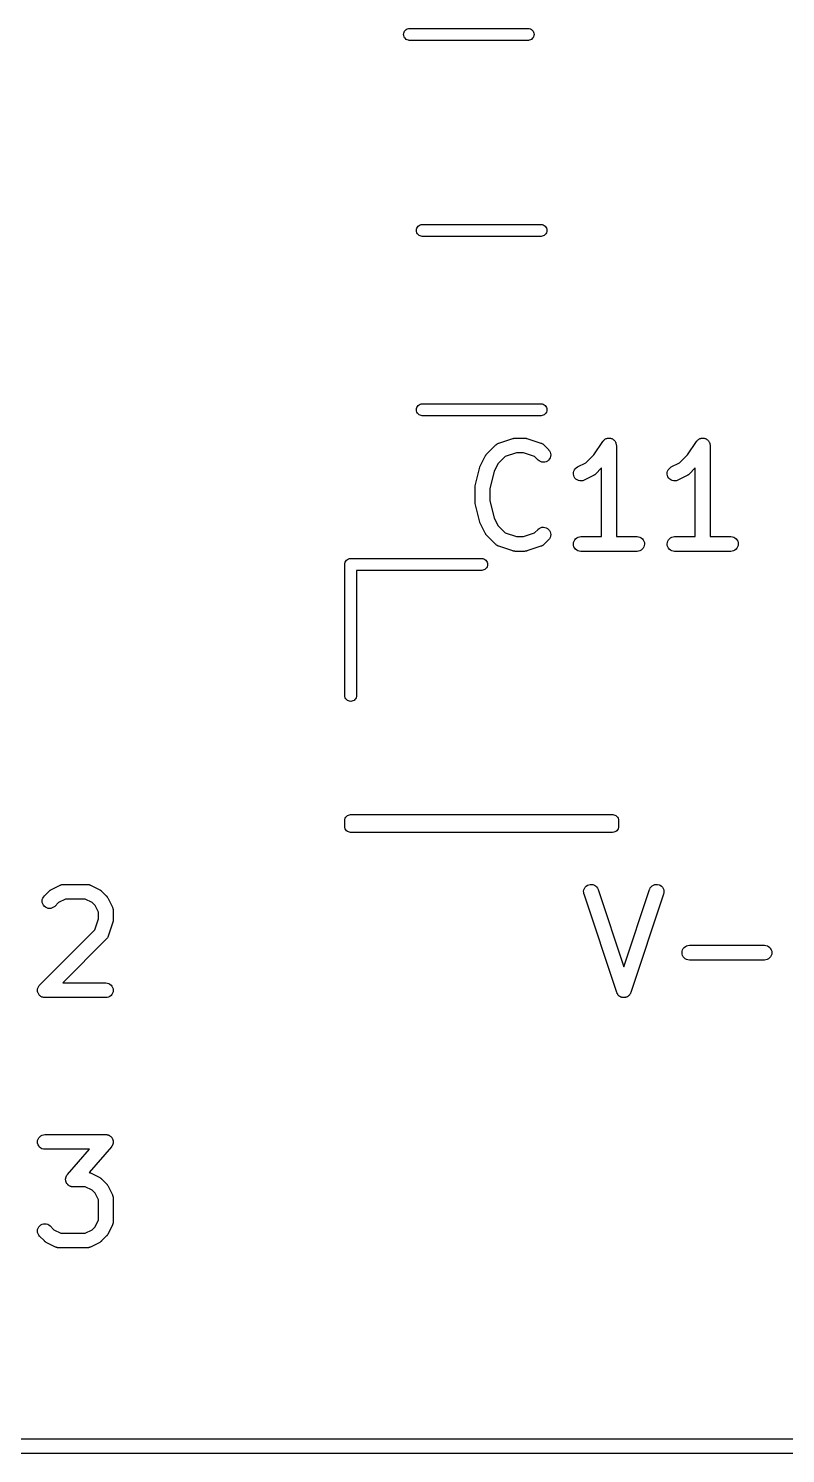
# Model space of a CAD drawing. Extents: x 4.4 to 8.6, y -5.35 to -3.25.
# Drawn here: x 4.969 to 5.272, y -5.353 to -4.783 of the extents above; entities that cross this region are included whole.
import ezdxf

# ---------------------------------------------------------------- set-up
doc = ezdxf.new("R2010")
doc.units = 0
doc.header["$MEASUREMENT"] = 0
doc.layers.add('BLACK', color=7, linetype='CONTINUOUS')

msp = doc.modelspace()

# ---------------------------------------------------------------- linework, layer by layer
at = {"layer": 'BLACK', "linetype": 'CONTINUOUS'}
for p, q in [((5.11986, -4.78385), (5.12027, -4.78363)), ((5.12027, -4.78363), (5.12072, -4.7835)), ((5.12072, -4.7835), (5.12106, -4.78346)), ((5.12106, -4.78346), (5.1687, -4.78346)), ((5.1687, -4.78346), (5.16905, -4.7835)), ((5.16905, -4.7835), (5.16949, -4.78363)), ((5.16949, -4.78363), (5.1699, -4.78385)), ((5.1188, -4.78583), (5.11885, -4.78536)), ((5.11885, -4.78629), (5.1188, -4.78583)), ((5.11885, -4.78536), (5.11899, -4.78492)), ((5.11899, -4.78674), (5.11885, -4.78629)), ((5.11899, -4.78492), (5.11921, -4.78451)), ((5.11921, -4.78715), (5.11899, -4.78674)), ((5.11921, -4.78451), (5.1195, -4.78415)), ((5.1195, -4.78751), (5.11921, -4.78715)), ((5.1195, -4.78415), (5.11986, -4.78385)), ((5.11986, -4.7878), (5.1195, -4.78751)), ((5.12027, -4.78802), (5.11986, -4.7878)), ((5.12072, -4.78815), (5.12027, -4.78802)), ((5.12106, -4.78819), (5.12072, -4.78815)), ((5.1687, -4.78819), (5.12106, -4.78819)), ((5.16905, -4.78815), (5.1687, -4.78819)), ((5.16949, -4.78802), (5.16905, -4.78815)), ((5.1699, -4.7878), (5.16949, -4.78802)), ((5.1699, -4.78385), (5.17026, -4.78415)), ((5.17026, -4.78751), (5.1699, -4.7878)), ((5.17026, -4.78415), (5.17056, -4.78451)), ((5.17056, -4.78715), (5.17026, -4.78751)), ((5.17056, -4.78451), (5.17078, -4.78492)), ((5.17078, -4.78674), (5.17056, -4.78715)), ((5.17078, -4.78492), (5.17091, -4.78536)), ((5.17091, -4.78629), (5.17078, -4.78674)), ((5.17091, -4.78536), (5.17096, -4.78583)), ((5.17096, -4.78583), (5.17091, -4.78629)), ((5.12397, -4.86371), (5.1241, -4.86326)), ((5.1241, -4.86326), (5.12432, -4.86285)), ((5.12432, -4.86285), (5.12462, -4.86249)), ((5.12462, -4.86249), (5.12498, -4.8622)), ((5.12498, -4.8622), (5.12539, -4.86198)), ((5.12539, -4.86198), (5.12583, -4.86185)), ((5.12583, -4.86185), (5.12618, -4.86181)), ((5.12618, -4.86181), (5.17382, -4.86181)), ((5.17382, -4.86181), (5.17417, -4.86185)), ((5.17417, -4.86185), (5.17461, -4.86198)), ((5.17461, -4.86198), (5.17502, -4.8622)), ((5.17502, -4.8622), (5.17538, -4.86249)), ((5.17538, -4.86249), (5.17568, -4.86285)), ((5.17568, -4.86285), (5.1759, -4.86326)), ((5.1759, -4.86326), (5.17603, -4.86371)), ((5.12392, -4.86417), (5.12397, -4.86371)), ((5.12397, -4.86464), (5.12392, -4.86417)), ((5.1241, -4.86508), (5.12397, -4.86464)), ((5.12432, -4.86549), (5.1241, -4.86508)), ((5.12462, -4.86585), (5.12432, -4.86549)), ((5.12498, -4.86615), (5.12462, -4.86585)), ((5.12539, -4.86637), (5.12498, -4.86615)), ((5.12583, -4.8665), (5.12539, -4.86637)), ((5.12618, -4.86654), (5.12583, -4.8665)), ((5.17382, -4.86654), (5.12618, -4.86654)), ((5.17417, -4.8665), (5.17382, -4.86654)), ((5.17461, -4.86637), (5.17417, -4.8665)), ((5.17502, -4.86615), (5.17461, -4.86637)), ((5.17538, -4.86585), (5.17502, -4.86615)), ((5.17568, -4.86549), (5.17538, -4.86585)), ((5.1759, -4.86508), (5.17568, -4.86549)), ((5.17603, -4.86464), (5.1759, -4.86508)), ((5.17603, -4.86371), (5.17608, -4.86417)), ((5.17608, -4.86417), (5.17603, -4.86464)), ((5.12392, -4.93583), (5.12397, -4.93536)), ((5.12397, -4.93629), (5.12392, -4.93583)), ((5.12397, -4.93536), (5.1241, -4.93492)), ((5.1241, -4.93674), (5.12397, -4.93629)), ((5.1241, -4.93492), (5.12432, -4.93451)), ((5.12432, -4.93715), (5.1241, -4.93674)), ((5.12432, -4.93451), (5.12462, -4.93415)), ((5.12462, -4.93751), (5.12432, -4.93715)), ((5.12462, -4.93415), (5.12498, -4.93385)), ((5.12498, -4.93385), (5.12539, -4.93363)), ((5.12539, -4.93363), (5.12583, -4.9335)), ((5.12583, -4.9335), (5.12618, -4.93346)), ((5.12618, -4.93346), (5.17382, -4.93346)), ((5.17382, -4.93346), (5.17417, -4.9335)), ((5.17417, -4.9335), (5.17461, -4.93363)), ((5.17461, -4.93363), (5.17502, -4.93385)), ((5.17502, -4.93385), (5.17538, -4.93415)), ((5.17538, -4.93415), (5.17568, -4.93451)), ((5.17568, -4.93715), (5.17538, -4.93751)), ((5.17568, -4.93451), (5.1759, -4.93492)), ((5.1759, -4.93674), (5.17568, -4.93715)), ((5.1759, -4.93492), (5.17603, -4.93536)), ((5.17603, -4.93629), (5.1759, -4.93674)), ((5.17603, -4.93536), (5.17608, -4.93583)), ((5.17608, -4.93583), (5.17603, -4.93629)), ((5.12498, -4.9378), (5.12462, -4.93751)), ((5.12539, -4.93802), (5.12498, -4.9378)), ((5.12583, -4.93815), (5.12539, -4.93802)), ((5.12618, -4.93819), (5.12583, -4.93815)), ((5.17382, -4.93819), (5.12618, -4.93819)), ((5.17417, -4.93815), (5.17382, -4.93819)), ((5.17461, -4.93802), (5.17417, -4.93815)), ((5.17502, -4.9378), (5.17461, -4.93802)), ((5.17538, -4.93751), (5.17502, -4.9378)), ((5.15688, -4.94917), (5.16251, -4.94729)), ((5.16251, -4.94729), (5.16255, -4.94728)), ((5.16255, -4.94728), (5.16271, -4.94725)), ((5.16271, -4.94725), (5.16287, -4.9472)), ((5.16287, -4.9472), (5.16299, -4.94719)), ((5.16299, -4.94719), (5.16311, -4.94716)), ((5.16311, -4.94716), (5.16328, -4.94716)), ((5.16328, -4.94716), (5.16344, -4.94714)), ((5.16344, -4.94714), (5.16719, -4.94714)), ((5.16719, -4.94714), (5.16723, -4.94714)), ((5.16723, -4.94714), (5.1674, -4.94716)), ((5.1674, -4.94716), (5.16756, -4.94716)), ((5.16756, -4.94716), (5.16768, -4.94719)), ((5.16768, -4.94719), (5.16781, -4.94721)), ((5.16781, -4.94721), (5.16796, -4.94726)), ((5.16796, -4.94726), (5.16813, -4.94729)), ((5.16813, -4.94729), (5.17375, -4.94917)), ((5.19489, -4.95384), (5.19848, -4.94846)), ((5.19848, -4.94846), (5.1985, -4.94843)), ((5.1985, -4.94842), (5.19869, -4.9482)), ((5.1985, -4.94843), (5.1985, -4.94842)), ((5.1985, -4.94843), (5.1985, -4.94843)), ((5.1985, -4.94843), (5.1985, -4.94843)), ((5.19869, -4.9482), (5.19887, -4.94798)), ((5.19887, -4.94798), (5.19911, -4.94779)), ((5.19887, -4.94798), (5.19887, -4.94798)), ((5.19887, -4.94798), (5.19887, -4.94798)), ((5.19911, -4.94779), (5.19932, -4.94762)), ((5.19932, -4.94762), (5.19959, -4.94748)), ((5.19932, -4.94762), (5.19932, -4.94762)), ((5.19932, -4.94762), (5.19932, -4.94762)), ((5.19959, -4.94748), (5.19983, -4.94736)), ((5.19983, -4.94736), (5.19984, -4.94735)), ((5.19983, -4.94736), (5.19983, -4.94736)), ((5.19984, -4.94735), (5.20012, -4.94727)), ((5.20012, -4.94727), (5.20038, -4.94719)), ((5.20038, -4.94719), (5.20039, -4.94719)), ((5.20039, -4.94719), (5.20067, -4.94717)), ((5.20039, -4.94719), (5.20039, -4.94719)), ((5.20067, -4.94717), (5.20096, -4.94714)), ((5.20096, -4.94714), (5.20096, -4.94714)), ((5.20096, -4.94714), (5.20126, -4.94717)), ((5.20096, -4.94714), (5.20096, -4.94714)), ((5.20126, -4.94717), (5.20153, -4.9472)), ((5.20153, -4.9472), (5.20153, -4.9472)), ((5.20153, -4.9472), (5.20154, -4.9472)), ((5.20154, -4.9472), (5.20183, -4.94729)), ((5.20183, -4.94729), (5.20208, -4.94737)), ((5.20208, -4.94737), (5.20208, -4.94737)), ((5.20208, -4.94737), (5.20209, -4.94737)), ((5.20209, -4.94737), (5.20234, -4.94751)), ((5.20234, -4.94751), (5.20259, -4.94765)), ((5.20259, -4.94765), (5.20259, -4.94765)), ((5.20259, -4.94765), (5.20259, -4.94765)), ((5.20259, -4.94765), (5.20281, -4.94783)), ((5.20281, -4.94783), (5.20303, -4.94801)), ((5.20303, -4.94801), (5.20303, -4.94801)), ((5.20303, -4.94801), (5.20304, -4.94802)), ((5.20304, -4.94802), (5.20323, -4.94825)), ((5.20323, -4.94825), (5.2034, -4.94846)), ((5.2034, -4.94846), (5.2034, -4.94846)), ((5.2034, -4.94846), (5.2034, -4.94846)), ((5.2034, -4.94846), (5.20354, -4.94874)), ((5.20354, -4.94874), (5.20367, -4.94897)), ((5.23239, -4.95384), (5.23598, -4.94846)), ((5.23598, -4.94846), (5.236, -4.94843)), ((5.236, -4.94842), (5.23618, -4.9482)), ((5.236, -4.94843), (5.236, -4.94842)), ((5.236, -4.94843), (5.236, -4.94843)), ((5.236, -4.94843), (5.236, -4.94843)), ((5.23618, -4.9482), (5.23637, -4.94798)), ((5.23637, -4.94798), (5.23661, -4.94779)), ((5.23637, -4.94798), (5.23637, -4.94798)), ((5.23637, -4.94798), (5.23637, -4.94798)), ((5.23661, -4.94779), (5.23682, -4.94762)), ((5.23682, -4.94762), (5.23709, -4.94748)), ((5.23682, -4.94762), (5.23682, -4.94762)), ((5.23682, -4.94762), (5.23682, -4.94762)), ((5.23709, -4.94748), (5.23733, -4.94736)), ((5.23733, -4.94735), (5.23762, -4.94727)), ((5.23733, -4.94736), (5.23733, -4.94735)), ((5.23733, -4.94736), (5.23733, -4.94736)), ((5.23762, -4.94727), (5.23788, -4.94719)), ((5.23788, -4.94719), (5.23817, -4.94717)), ((5.23788, -4.94719), (5.23788, -4.94719)), ((5.23788, -4.94719), (5.23788, -4.94719)), ((5.23817, -4.94717), (5.23845, -4.94714)), ((5.23845, -4.94714), (5.23846, -4.94714)), ((5.23846, -4.94714), (5.23846, -4.94714)), ((5.23846, -4.94714), (5.23875, -4.94717)), ((5.23875, -4.94717), (5.23903, -4.9472)), ((5.23903, -4.9472), (5.23903, -4.9472)), ((5.23903, -4.9472), (5.23903, -4.9472)), ((5.23903, -4.9472), (5.23932, -4.94729)), ((5.23932, -4.94729), (5.23958, -4.94737)), ((5.23958, -4.94737), (5.23958, -4.94737)), ((5.23958, -4.94737), (5.23958, -4.94737)), ((5.23958, -4.94737), (5.23983, -4.94751)), ((5.23983, -4.94751), (5.24008, -4.94765)), ((5.24008, -4.94765), (5.24009, -4.94765)), ((5.24009, -4.94765), (5.24009, -4.94765)), ((5.24009, -4.94765), (5.24031, -4.94783)), ((5.24031, -4.94783), (5.24053, -4.94801)), ((5.24053, -4.94801), (5.24053, -4.94801)), ((5.24053, -4.94801), (5.24053, -4.94802)), ((5.24053, -4.94802), (5.24072, -4.94825)), ((5.24072, -4.94825), (5.24089, -4.94846)), ((5.24089, -4.94846), (5.24089, -4.94846)), ((5.24089, -4.94846), (5.24089, -4.94846)), ((5.24089, -4.94846), (5.24104, -4.94874)), ((5.24104, -4.94874), (5.24116, -4.94897)), ((5.14955, -4.95815), (5.15143, -4.9544)), ((5.15143, -4.9544), (5.15145, -4.95436)), ((5.15145, -4.95436), (5.15154, -4.95422)), ((5.15154, -4.95422), (5.15161, -4.95408)), ((5.15161, -4.95408), (5.15169, -4.95398)), ((5.15169, -4.95398), (5.15176, -4.95388)), ((5.15176, -4.95388), (5.15188, -4.95376)), ((5.15188, -4.95376), (5.15198, -4.95363)), ((5.15198, -4.95363), (5.15573, -4.94988)), ((5.15573, -4.94988), (5.15576, -4.94985)), ((5.15576, -4.94985), (5.15583, -4.9498)), ((5.15583, -4.9498), (5.15589, -4.94973)), ((5.15589, -4.94973), (5.15605, -4.94962)), ((5.15605, -4.94962), (5.15621, -4.94949)), ((5.15621, -4.94949), (5.15629, -4.94945)), ((5.15629, -4.94945), (5.15636, -4.9494)), ((5.15636, -4.9494), (5.15654, -4.94932)), ((5.15941, -4.95455), (5.15649, -4.95747)), ((5.15654, -4.94932), (5.15672, -4.94923)), ((5.15672, -4.94923), (5.1568, -4.9492)), ((5.1568, -4.9492), (5.15688, -4.94917)), ((5.16392, -4.95305), (5.15941, -4.95455)), ((5.16671, -4.95305), (5.16392, -4.95305)), ((5.17122, -4.95455), (5.16671, -4.95305)), ((5.1726, -4.95593), (5.17122, -4.95455)), ((5.17375, -4.94917), (5.17379, -4.94918)), ((5.17379, -4.94918), (5.17387, -4.94922)), ((5.17387, -4.94922), (5.17395, -4.94924)), ((5.17395, -4.94924), (5.17413, -4.94934)), ((5.17413, -4.94934), (5.17431, -4.94942)), ((5.17431, -4.94942), (5.17438, -4.94947)), ((5.17438, -4.94947), (5.17446, -4.94951)), ((5.17446, -4.94951), (5.17461, -4.94964)), ((5.17461, -4.94964), (5.17478, -4.94976)), ((5.17478, -4.94976), (5.17484, -4.94983)), ((5.17484, -4.94983), (5.1749, -4.94988)), ((5.1749, -4.94988), (5.17678, -4.95176)), ((5.17678, -4.95176), (5.17681, -4.95178)), ((5.17681, -4.95178), (5.17717, -4.95224)), ((5.17717, -4.95224), (5.17743, -4.95275)), ((5.17758, -4.95445), (5.17741, -4.955)), ((5.17743, -4.95275), (5.17759, -4.9533)), ((5.17764, -4.95387), (5.17758, -4.95445)), ((5.17759, -4.9533), (5.17764, -4.95387)), ((5.19169, -4.95704), (5.19489, -4.95384)), ((5.20367, -4.94897), (5.20367, -4.94897)), ((5.20367, -4.94897), (5.20367, -4.94897)), ((5.20367, -4.94897), (5.20375, -4.94925)), ((5.20375, -4.94925), (5.20383, -4.94952)), ((5.20383, -4.94952), (5.20383, -4.94952)), ((5.20383, -4.94952), (5.20383, -4.94952)), ((5.20383, -4.94952), (5.20386, -4.94981)), ((5.20386, -4.94981), (5.20389, -4.95009)), ((5.20389, -4.95009), (5.20389, -4.98651)), ((5.22918, -4.95704), (5.23239, -4.95384)), ((5.24116, -4.94897), (5.24116, -4.94897)), ((5.24116, -4.94897), (5.24116, -4.94897)), ((5.24116, -4.94897), (5.24125, -4.94925)), ((5.24125, -4.94925), (5.24133, -4.94952)), ((5.24133, -4.94952), (5.24133, -4.94952)), ((5.24133, -4.94952), (5.24133, -4.94952)), ((5.24133, -4.94952), (5.24136, -4.94981)), ((5.24136, -4.94981), (5.24139, -4.95009)), ((5.24139, -4.95009), (5.24139, -4.98651)), ((5.14745, -4.96625), (5.14933, -4.95875)), ((5.14933, -4.95875), (5.14934, -4.95871)), ((5.14934, -4.9587), (5.14935, -4.95869)), ((5.14934, -4.95871), (5.14934, -4.9587)), ((5.14935, -4.95869), (5.14944, -4.95843)), ((5.14944, -4.95843), (5.14954, -4.95817)), ((5.14954, -4.95817), (5.14955, -4.95816)), ((5.14955, -4.95816), (5.14955, -4.95815)), ((5.15649, -4.95747), (5.15498, -4.9605)), ((5.17305, -4.9563), (5.1726, -4.95593)), ((5.17356, -4.95657), (5.17305, -4.9563)), ((5.17411, -4.95674), (5.17356, -4.95657)), ((5.17468, -4.9568), (5.17411, -4.95674)), ((5.17525, -4.95674), (5.17468, -4.9568)), ((5.17581, -4.95658), (5.17525, -4.95674)), ((5.17632, -4.95631), (5.17581, -4.95658)), ((5.17676, -4.95595), (5.17632, -4.95631)), ((5.17713, -4.9555), (5.17676, -4.95595)), ((5.17741, -4.955), (5.17713, -4.9555)), ((5.18689, -4.9604), (5.18713, -4.95987)), ((5.18713, -4.95987), (5.18746, -4.9594)), ((5.18746, -4.9594), (5.18788, -4.95901)), ((5.18788, -4.95901), (5.18837, -4.9587)), ((5.18837, -4.9587), (5.19169, -4.95704)), ((5.19798, -4.9591), (5.19553, -4.96156)), ((5.19798, -4.98651), (5.19798, -4.9591)), ((5.22439, -4.9604), (5.22462, -4.95987)), ((5.22462, -4.95987), (5.22496, -4.9594)), ((5.22496, -4.9594), (5.22538, -4.95901)), ((5.22538, -4.95901), (5.22586, -4.9587)), ((5.22586, -4.9587), (5.22918, -4.95704)), ((5.23548, -4.9591), (5.23302, -4.96156)), ((5.23548, -4.98651), (5.23548, -4.9591)), ((5.15498, -4.9605), (5.15327, -4.96733)), ((5.18674, -4.96154), (5.18676, -4.96096)), ((5.18684, -4.9621), (5.18674, -4.96154)), ((5.18676, -4.96096), (5.18689, -4.9604)), ((5.18704, -4.96264), (5.18684, -4.9621)), ((5.18734, -4.96313), (5.18704, -4.96264)), ((5.18773, -4.96356), (5.18734, -4.96313)), ((5.1882, -4.96389), (5.18773, -4.96356)), ((5.18873, -4.96413), (5.1882, -4.96389)), ((5.18929, -4.96427), (5.18873, -4.96413)), ((5.18986, -4.96429), (5.18929, -4.96427)), ((5.19043, -4.9642), (5.18986, -4.96429)), ((5.19097, -4.964), (5.19043, -4.9642)), ((5.19101, -4.96398), (5.19097, -4.964)), ((5.19476, -4.96211), (5.19101, -4.96398)), ((5.1949, -4.96202), (5.19476, -4.96211)), ((5.19505, -4.96194), (5.1949, -4.96202)), ((5.19514, -4.96187), (5.19505, -4.96194)), ((5.19525, -4.9618), (5.19514, -4.96187)), ((5.19537, -4.96169), (5.19525, -4.9618)), ((5.1955, -4.96158), (5.19537, -4.96169)), ((5.19553, -4.96156), (5.1955, -4.96158)), ((5.22424, -4.96154), (5.22426, -4.96096)), ((5.22433, -4.9621), (5.22424, -4.96154)), ((5.22426, -4.96096), (5.22439, -4.9604)), ((5.22453, -4.96264), (5.22433, -4.9621)), ((5.22484, -4.96313), (5.22453, -4.96264)), ((5.22523, -4.96356), (5.22484, -4.96313)), ((5.2257, -4.96389), (5.22523, -4.96356)), ((5.22622, -4.96413), (5.2257, -4.96389)), ((5.22678, -4.96427), (5.22622, -4.96413)), ((5.22736, -4.96429), (5.22678, -4.96427)), ((5.22793, -4.9642), (5.22736, -4.96429)), ((5.22847, -4.964), (5.22793, -4.9642)), ((5.2285, -4.96398), (5.22847, -4.964)), ((5.23225, -4.96211), (5.2285, -4.96398)), ((5.23239, -4.96202), (5.23225, -4.96211)), ((5.23254, -4.96194), (5.23239, -4.96202)), ((5.23264, -4.96187), (5.23254, -4.96194)), ((5.23274, -4.9618), (5.23264, -4.96187)), ((5.23286, -4.96169), (5.23274, -4.9618)), ((5.23299, -4.96158), (5.23286, -4.96169)), ((5.23302, -4.96156), (5.23299, -4.96158)), ((5.14737, -4.96682), (5.1474, -4.96659)), ((5.14737, -4.96687), (5.14737, -4.96682)), ((5.14737, -4.96693), (5.14737, -4.96687)), ((5.14737, -4.96697), (5.14737, -4.96693)), ((5.14737, -4.97259), (5.14737, -4.96697)), ((5.1474, -4.96659), (5.14743, -4.96635)), ((5.14743, -4.96635), (5.14745, -4.9663)), ((5.14745, -4.9663), (5.14745, -4.96625)), ((5.15327, -4.96733), (5.15327, -4.97223)), ((5.14737, -4.97264), (5.14737, -4.97259)), ((5.14737, -4.9727), (5.14737, -4.97264)), ((5.1474, -4.97293), (5.14737, -4.9727)), ((5.14742, -4.97316), (5.1474, -4.97293)), ((5.14744, -4.97321), (5.14742, -4.97316)), ((5.14744, -4.97327), (5.14744, -4.97321)), ((5.14745, -4.97331), (5.14744, -4.97327)), ((5.14933, -4.98081), (5.14745, -4.97331)), ((5.15327, -4.97223), (5.15498, -4.97906)), ((5.14933, -4.98082), (5.14933, -4.98081)), ((5.14934, -4.98083), (5.14933, -4.98082)), ((5.14943, -4.98109), (5.14934, -4.98083)), ((5.14952, -4.98135), (5.14943, -4.98109)), ((5.14953, -4.98136), (5.14952, -4.98135)), ((5.14953, -4.98137), (5.14953, -4.98136)), ((5.14955, -4.98141), (5.14953, -4.98137)), ((5.15143, -4.98516), (5.14955, -4.98141)), ((5.15498, -4.97906), (5.15649, -4.98209)), ((5.15649, -4.98209), (5.15941, -4.98501)), ((5.17308, -4.98324), (5.17359, -4.98297)), ((5.17359, -4.98297), (5.17415, -4.98281)), ((5.17415, -4.98281), (5.17472, -4.98276)), ((5.17472, -4.98276), (5.17529, -4.98282)), ((5.17529, -4.98282), (5.17584, -4.983)), ((5.17584, -4.983), (5.17635, -4.98327)), ((5.15152, -4.9853), (5.15143, -4.98516)), ((5.15159, -4.98545), (5.15152, -4.9853)), ((5.15167, -4.98554), (5.15159, -4.98545)), ((5.15173, -4.98565), (5.15167, -4.98554)), ((5.15185, -4.98577), (5.15173, -4.98565)), ((5.15195, -4.9859), (5.15185, -4.98577)), ((5.15198, -4.98593), (5.15195, -4.9859)), ((5.15573, -4.98968), (5.15198, -4.98593)), ((5.15941, -4.98501), (5.16392, -4.98651)), ((5.16392, -4.98651), (5.16671, -4.98651)), ((5.16671, -4.98651), (5.17122, -4.98501)), ((5.17122, -4.98501), (5.1726, -4.98363)), ((5.1726, -4.98363), (5.17263, -4.9836)), ((5.17263, -4.9836), (5.17308, -4.98324)), ((5.17678, -4.9878), (5.1749, -4.98968)), ((5.17635, -4.98327), (5.17679, -4.98364)), ((5.17714, -4.98736), (5.17678, -4.9878)), ((5.17679, -4.98364), (5.17716, -4.98409)), ((5.17742, -4.98685), (5.17714, -4.98736)), ((5.17716, -4.98409), (5.17742, -4.9846)), ((5.17742, -4.9846), (5.17759, -4.98515)), ((5.17759, -4.9863), (5.17742, -4.98685)), ((5.17759, -4.98515), (5.17764, -4.98572)), ((5.17764, -4.98572), (5.17759, -4.9863)), ((5.1868, -4.98887), (5.18697, -4.98832)), ((5.18697, -4.98832), (5.18724, -4.98781)), ((5.18724, -4.98781), (5.18761, -4.98737)), ((5.18761, -4.98737), (5.18805, -4.987)), ((5.18805, -4.987), (5.18856, -4.98673)), ((5.18856, -4.98673), (5.18912, -4.98657)), ((5.18912, -4.98657), (5.18969, -4.98651)), ((5.18969, -4.98651), (5.19798, -4.98651)), ((5.20389, -4.98651), (5.21219, -4.98651)), ((5.21219, -4.98651), (5.21223, -4.98651)), ((5.21223, -4.98651), (5.2128, -4.98658)), ((5.2128, -4.98658), (5.21335, -4.98675)), ((5.21335, -4.98675), (5.21385, -4.98703)), ((5.21385, -4.98703), (5.2143, -4.9874)), ((5.2143, -4.9874), (5.21466, -4.98785)), ((5.21466, -4.98785), (5.21492, -4.98836)), ((5.21492, -4.98836), (5.21509, -4.98891)), ((5.22429, -4.98887), (5.22446, -4.98832)), ((5.22446, -4.98832), (5.22474, -4.98781)), ((5.22474, -4.98781), (5.2251, -4.98737)), ((5.2251, -4.98737), (5.22555, -4.987)), ((5.22555, -4.987), (5.22606, -4.98673)), ((5.22606, -4.98673), (5.22661, -4.98657)), ((5.22661, -4.98657), (5.22718, -4.98651)), ((5.22718, -4.98651), (5.23548, -4.98651)), ((5.24139, -4.98651), (5.24968, -4.98651)), ((5.24968, -4.98651), (5.24972, -4.98651)), ((5.24972, -4.98651), (5.2503, -4.98658)), ((5.2503, -4.98658), (5.25084, -4.98675)), ((5.25084, -4.98675), (5.25135, -4.98703)), ((5.25135, -4.98703), (5.25179, -4.9874)), ((5.25179, -4.9874), (5.25215, -4.98785)), ((5.25215, -4.98785), (5.25242, -4.98836)), ((5.25242, -4.98836), (5.25258, -4.98891)), ((5.1558, -4.98973), (5.15573, -4.98968)), ((5.15586, -4.9898), (5.1558, -4.98973)), ((5.15602, -4.98991), (5.15586, -4.9898)), ((5.15618, -4.99004), (5.15602, -4.98991)), ((5.15625, -4.99008), (5.15618, -4.99004)), ((5.15632, -4.99013), (5.15625, -4.99008)), ((5.15651, -4.99022), (5.15632, -4.99013)), ((5.15668, -4.99032), (5.15651, -4.99022)), ((5.15677, -4.99034), (5.15668, -4.99032)), ((5.15684, -4.99038), (5.15677, -4.99034)), ((5.15688, -4.99039), (5.15684, -4.99038)), ((5.16251, -4.99226), (5.15688, -4.99039)), ((5.16267, -4.9923), (5.16251, -4.99226)), ((5.16283, -4.99235), (5.16267, -4.9923)), ((5.16295, -4.99237), (5.16283, -4.99235)), ((5.16307, -4.99239), (5.16295, -4.99237)), ((5.16324, -4.9924), (5.16307, -4.99239)), ((5.1634, -4.99242), (5.16324, -4.9924)), ((5.16344, -4.99242), (5.1634, -4.99242)), ((5.16719, -4.99242), (5.16344, -4.99242)), ((5.16736, -4.9924), (5.16719, -4.99242)), ((5.16752, -4.9924), (5.16736, -4.9924)), ((5.16764, -4.99237), (5.16752, -4.9924)), ((5.16777, -4.99236), (5.16764, -4.99237)), ((5.16792, -4.99231), (5.16777, -4.99236)), ((5.16809, -4.99228), (5.16792, -4.99231)), ((5.16813, -4.99226), (5.16809, -4.99228)), ((5.17375, -4.99039), (5.16813, -4.99226)), ((5.17383, -4.99035), (5.17375, -4.99039)), ((5.17391, -4.99033), (5.17383, -4.99035)), ((5.17409, -4.99024), (5.17391, -4.99033)), ((5.17428, -4.99016), (5.17409, -4.99024)), ((5.17435, -4.99011), (5.17428, -4.99016)), ((5.17442, -4.99007), (5.17435, -4.99011)), ((5.17458, -4.98994), (5.17442, -4.99007)), ((5.17475, -4.98982), (5.17458, -4.98994)), ((5.17481, -4.98976), (5.17475, -4.98982)), ((5.17487, -4.98971), (5.17481, -4.98976)), ((5.1749, -4.98968), (5.17487, -4.98971)), ((5.18674, -4.98944), (5.1868, -4.98887)), ((5.18679, -4.99002), (5.18674, -4.98944)), ((5.18695, -4.99057), (5.18679, -4.99002)), ((5.18722, -4.99108), (5.18695, -4.99057)), ((5.18758, -4.99153), (5.18722, -4.99108)), ((5.18802, -4.9919), (5.18758, -4.99153)), ((5.18853, -4.99218), (5.18802, -4.9919)), ((5.18907, -4.99235), (5.18853, -4.99218)), ((5.18965, -4.99242), (5.18907, -4.99235)), ((5.18969, -4.99242), (5.18965, -4.99242)), ((5.21219, -4.99242), (5.18969, -4.99242)), ((5.21276, -4.99236), (5.21219, -4.99242)), ((5.21331, -4.99219), (5.21276, -4.99236)), ((5.21382, -4.99192), (5.21331, -4.99219)), ((5.21427, -4.99156), (5.21382, -4.99192)), ((5.21463, -4.99111), (5.21427, -4.99156)), ((5.21491, -4.99061), (5.21463, -4.99111)), ((5.21508, -4.99006), (5.21491, -4.99061)), ((5.21514, -4.98948), (5.21508, -4.99006)), ((5.21509, -4.98891), (5.21514, -4.98948)), ((5.22423, -4.98944), (5.22429, -4.98887)), ((5.22428, -4.99002), (5.22423, -4.98944)), ((5.22445, -4.99057), (5.22428, -4.99002)), ((5.22471, -4.99108), (5.22445, -4.99057)), ((5.22507, -4.99153), (5.22471, -4.99108)), ((5.22552, -4.9919), (5.22507, -4.99153)), ((5.22602, -4.99218), (5.22552, -4.9919)), ((5.22657, -4.99235), (5.22602, -4.99218)), ((5.22714, -4.99242), (5.22657, -4.99235)), ((5.22718, -4.99242), (5.22714, -4.99242)), ((5.24968, -4.99242), (5.22718, -4.99242)), ((5.25025, -4.99236), (5.24968, -4.99242)), ((5.25081, -4.99219), (5.25025, -4.99236)), ((5.25132, -4.99192), (5.25081, -4.99219)), ((5.25176, -4.99156), (5.25132, -4.99192)), ((5.25213, -4.99111), (5.25176, -4.99156)), ((5.2524, -4.99061), (5.25213, -4.99111)), ((5.25257, -4.99006), (5.2524, -4.99061)), ((5.25263, -4.98948), (5.25257, -4.99006)), ((5.25258, -4.98891), (5.25263, -4.98948)), ((5.09526, -4.99764), (5.09531, -4.99717)), ((5.09528, -4.99775), (5.09526, -4.99764)), ((5.09528, -5.05012), (5.09528, -4.99775)), ((5.09531, -4.99717), (5.09544, -4.99673)), ((5.09544, -4.99673), (5.09566, -4.99632)), ((5.09566, -4.99632), (5.09596, -4.99596)), ((5.09596, -4.99596), (5.09632, -4.99566)), ((5.09632, -4.99566), (5.09673, -4.99544)), ((5.09673, -4.99544), (5.09717, -4.99531)), ((5.09717, -4.99531), (5.09752, -4.99528)), ((5.09752, -4.99528), (5.09764, -4.99526)), ((5.09752, -4.99528), (5.09752, -4.99528)), ((5.09764, -4.99526), (5.09775, -4.99528)), ((5.09775, -4.99528), (5.15012, -4.99528)), ((5.15012, -5), (5.1, -5)), ((5.1, -5), (5.1, -5.05012)), ((5.15012, -4.99528), (5.15046, -4.99531)), ((5.15046, -4.99997), (5.15012, -5)), ((5.15046, -4.99531), (5.15091, -4.99544)), ((5.15091, -4.99983), (5.15046, -4.99997)), ((5.15091, -4.99544), (5.15132, -4.99566)), ((5.15132, -4.99961), (5.15091, -4.99983)), ((5.15132, -4.99566), (5.15168, -4.99596)), ((5.15168, -4.99932), (5.15132, -4.99961)), ((5.15168, -4.99596), (5.15197, -4.99632)), ((5.15197, -4.99896), (5.15168, -4.99932)), ((5.15197, -4.99632), (5.15219, -4.99673)), ((5.15219, -4.99855), (5.15197, -4.99896)), ((5.15219, -4.99673), (5.15233, -4.99717)), ((5.15233, -4.9981), (5.15219, -4.99855)), ((5.15233, -4.99717), (5.15237, -4.99764)), ((5.15237, -4.99764), (5.15233, -4.9981)), ((5.09531, -5.05046), (5.09528, -5.05012)), ((5.09544, -5.05091), (5.09531, -5.05046)), ((5.09566, -5.05132), (5.09544, -5.05091)), ((5.09596, -5.05168), (5.09566, -5.05132)), ((5.09961, -5.05132), (5.09932, -5.05168)), ((5.09983, -5.05091), (5.09961, -5.05132)), ((5.09997, -5.05046), (5.09983, -5.05091)), ((5.1, -5.05012), (5.09997, -5.05046)), ((5.09632, -5.05197), (5.09596, -5.05168)), ((5.09673, -5.05219), (5.09632, -5.05197)), ((5.09717, -5.05233), (5.09673, -5.05219)), ((5.09764, -5.05237), (5.09717, -5.05233)), ((5.0981, -5.05233), (5.09764, -5.05237)), ((5.09855, -5.05219), (5.0981, -5.05233)), ((5.09896, -5.05197), (5.09855, -5.05219)), ((5.09932, -5.05168), (5.09896, -5.05197)), ((5.09526, -5.1), (5.09531, -5.09954)), ((5.09528, -5.10012), (5.09526, -5.1)), ((5.09526, -5.10236), (5.09528, -5.10225)), ((5.09531, -5.10283), (5.09526, -5.10236)), ((5.09528, -5.10225), (5.09528, -5.10012)), ((5.09531, -5.09954), (5.09544, -5.09909)), ((5.09544, -5.09909), (5.09566, -5.09868)), ((5.09566, -5.09868), (5.09596, -5.09832)), ((5.09596, -5.09832), (5.09632, -5.09803)), ((5.09632, -5.09803), (5.09673, -5.09781)), ((5.09673, -5.09781), (5.09717, -5.09767)), ((5.09717, -5.09767), (5.09752, -5.09764)), ((5.09752, -5.09764), (5.09764, -5.09763)), ((5.09764, -5.09763), (5.09775, -5.09764)), ((5.09775, -5.09764), (5.20225, -5.09764)), ((5.20225, -5.09764), (5.20236, -5.09763)), ((5.20236, -5.09763), (5.20248, -5.09764)), ((5.20248, -5.09764), (5.20248, -5.09764)), ((5.20248, -5.09764), (5.20283, -5.09767)), ((5.20283, -5.09767), (5.20327, -5.09781)), ((5.20327, -5.09781), (5.20368, -5.09803)), ((5.20368, -5.09803), (5.20404, -5.09832)), ((5.20404, -5.09832), (5.20434, -5.09868)), ((5.20434, -5.09868), (5.20456, -5.09909)), ((5.20456, -5.09909), (5.20469, -5.09954)), ((5.20469, -5.09954), (5.2047, -5.09962)), ((5.20472, -5.10248), (5.20469, -5.10283)), ((5.2047, -5.09962), (5.20474, -5.1)), ((5.20474, -5.1), (5.20472, -5.10012)), ((5.20472, -5.10012), (5.20472, -5.10225)), ((5.20472, -5.10225), (5.20474, -5.10236)), ((5.20474, -5.10236), (5.20472, -5.10248)), ((5.09544, -5.10327), (5.09531, -5.10283)), ((5.09566, -5.10368), (5.09544, -5.10327)), ((5.09596, -5.10404), (5.09566, -5.10368)), ((5.09632, -5.10434), (5.09596, -5.10404)), ((5.09673, -5.10456), (5.09632, -5.10434)), ((5.09717, -5.10469), (5.09673, -5.10456)), ((5.09752, -5.10472), (5.09717, -5.10469)), ((5.09764, -5.10474), (5.09752, -5.10472)), ((5.09752, -5.10472), (5.09752, -5.10472)), ((5.09775, -5.10472), (5.09764, -5.10474)), ((5.20225, -5.10472), (5.09775, -5.10472)), ((5.20236, -5.10474), (5.20225, -5.10472)), ((5.20283, -5.10469), (5.20236, -5.10474)), ((5.20327, -5.10456), (5.20283, -5.10469)), ((5.20368, -5.10434), (5.20327, -5.10456)), ((5.20404, -5.10404), (5.20368, -5.10434)), ((5.20434, -5.10368), (5.20404, -5.10404)), ((5.20456, -5.10327), (5.20434, -5.10368)), ((5.20469, -5.10283), (5.20456, -5.10327)), ((4.97429, -5.13161), (4.97446, -5.13105)), ((4.97446, -5.13105), (4.97473, -5.13055)), ((4.97473, -5.13055), (4.9751, -5.1301)), ((4.9751, -5.1301), (4.97697, -5.12823)), ((4.97697, -5.12823), (4.977, -5.1282)), ((4.977, -5.1282), (4.97713, -5.12809)), ((4.97713, -5.12809), (4.97725, -5.12798)), ((4.97725, -5.12798), (4.97735, -5.12792)), ((4.97735, -5.12792), (4.97745, -5.12784)), ((4.97745, -5.12784), (4.9776, -5.12776)), ((4.9776, -5.12776), (4.97774, -5.12767)), ((4.97774, -5.12767), (4.98149, -5.1258)), ((4.98149, -5.1258), (4.98152, -5.12578)), ((4.98152, -5.12578), (4.98161, -5.12575)), ((4.98161, -5.12575), (4.98168, -5.12571)), ((4.98168, -5.12571), (4.98188, -5.12565)), ((4.98188, -5.12565), (4.98207, -5.12558)), ((4.98207, -5.12558), (4.98215, -5.12557)), ((4.98215, -5.12557), (4.98223, -5.12554)), ((4.98223, -5.12554), (4.98244, -5.12552)), ((4.98244, -5.12552), (4.98264, -5.12549)), ((4.98264, -5.12549), (4.98272, -5.1255)), ((4.98272, -5.1255), (4.98281, -5.12549)), ((4.98281, -5.12549), (4.99218, -5.12549)), ((4.99218, -5.12549), (4.99222, -5.12549)), ((4.99222, -5.12549), (4.99231, -5.1255)), ((4.99231, -5.1255), (4.9924, -5.1255)), ((4.9924, -5.1255), (4.9926, -5.12553)), ((4.9926, -5.12553), (4.9928, -5.12555)), ((4.9928, -5.12555), (4.99288, -5.12558)), ((4.99288, -5.12558), (4.99296, -5.12559)), ((4.99296, -5.12559), (4.99315, -5.12567)), ((4.99315, -5.12567), (4.99335, -5.12573)), ((4.99335, -5.12573), (4.99342, -5.12577)), ((4.99342, -5.12577), (4.9935, -5.1258)), ((4.9935, -5.1258), (4.99725, -5.12767)), ((4.99725, -5.12767), (4.99729, -5.12769)), ((4.99729, -5.12769), (4.99743, -5.12778)), ((4.99743, -5.12778), (4.99757, -5.12786)), ((4.99757, -5.12786), (4.99767, -5.12794)), ((4.99767, -5.12794), (4.99777, -5.12801)), ((4.99777, -5.12801), (4.99789, -5.12812)), ((4.99789, -5.12812), (4.99802, -5.12823)), ((4.99802, -5.12823), (4.99989, -5.1301)), ((4.99989, -5.1301), (4.99992, -5.13013)), ((4.99992, -5.13013), (5.00003, -5.13026)), ((5.00003, -5.13026), (5.00014, -5.13038)), ((5.00014, -5.13038), (5.00021, -5.13049)), ((5.00021, -5.13049), (5.00028, -5.13058)), ((5.00028, -5.13058), (5.00036, -5.13073)), ((5.00036, -5.13073), (5.00045, -5.13087)), ((5.00045, -5.13087), (5.00232, -5.13462)), ((5.19081, -5.12819), (5.19092, -5.12763)), ((5.19082, -5.12877), (5.19081, -5.12819)), ((5.19094, -5.12933), (5.19082, -5.12877)), ((5.19092, -5.12763), (5.19113, -5.12709)), ((5.19096, -5.12937), (5.19094, -5.12933)), ((5.20408, -5.16874), (5.19096, -5.12937)), ((5.19113, -5.12709), (5.19144, -5.12661)), ((5.19144, -5.12661), (5.19184, -5.12619)), ((5.19184, -5.12619), (5.19231, -5.12586)), ((5.19231, -5.12586), (5.19284, -5.12563)), ((5.19284, -5.12563), (5.19341, -5.12551)), ((5.19341, -5.12551), (5.19398, -5.1255)), ((5.19398, -5.1255), (5.19455, -5.1256)), ((5.19455, -5.1256), (5.19509, -5.1258)), ((5.19509, -5.1258), (5.19557, -5.12611)), ((5.19557, -5.12611), (5.19599, -5.12651)), ((5.19599, -5.12651), (5.19632, -5.12698)), ((5.19632, -5.12698), (5.19656, -5.12751)), ((5.19656, -5.12751), (5.20688, -5.15847)), ((5.20688, -5.15847), (5.2172, -5.12751)), ((5.2228, -5.12937), (5.20968, -5.16874)), ((5.2172, -5.12751), (5.21722, -5.12747)), ((5.21722, -5.12747), (5.21746, -5.12694)), ((5.21746, -5.12694), (5.2178, -5.12648)), ((5.2178, -5.12648), (5.21822, -5.12609)), ((5.21822, -5.12609), (5.21871, -5.12579)), ((5.21871, -5.12579), (5.21925, -5.12558)), ((5.21925, -5.12558), (5.21982, -5.12549)), ((5.21982, -5.12549), (5.2204, -5.12551)), ((5.2204, -5.12551), (5.22096, -5.12565)), ((5.22096, -5.12565), (5.22148, -5.12588)), ((5.22148, -5.12588), (5.22195, -5.12622)), ((5.22195, -5.12622), (5.22234, -5.12664)), ((5.22234, -5.12664), (5.22265, -5.12713)), ((5.22265, -5.12713), (5.22285, -5.12767)), ((5.22293, -5.12881), (5.2228, -5.12937)), ((5.22285, -5.12767), (5.22295, -5.12824)), ((5.22295, -5.12824), (5.22293, -5.12881)), ((4.97423, -5.13218), (4.97429, -5.13161)), ((4.97429, -5.13275), (4.97423, -5.13218)), ((4.97445, -5.13331), (4.97429, -5.13275)), ((4.97472, -5.13382), (4.97445, -5.13331)), ((4.97508, -5.13426), (4.97472, -5.13382)), ((4.97552, -5.13463), (4.97508, -5.13426)), ((4.97603, -5.13491), (4.97552, -5.13463)), ((4.97658, -5.13508), (4.97603, -5.13491)), ((4.97715, -5.13514), (4.97658, -5.13508)), ((4.97773, -5.13509), (4.97715, -5.13514)), ((4.97828, -5.13493), (4.97773, -5.13509)), ((4.97879, -5.13467), (4.97828, -5.13493)), ((4.97924, -5.13431), (4.97879, -5.13467)), ((4.97927, -5.13428), (4.97924, -5.13431)), ((4.98081, -5.13274), (4.97927, -5.13428)), ((4.98351, -5.13139), (4.98081, -5.13274)), ((4.99149, -5.13139), (4.98351, -5.13139)), ((4.99418, -5.13274), (4.99149, -5.13139)), ((4.99538, -5.13394), (4.99418, -5.13274)), ((4.99673, -5.13664), (4.99538, -5.13394)), ((4.99673, -5.13921), (4.99673, -5.13664)), ((5.00232, -5.13462), (5.00234, -5.13466)), ((5.00234, -5.13466), (5.00237, -5.13474)), ((5.00237, -5.13474), (5.00241, -5.13481)), ((5.00241, -5.13481), (5.00247, -5.13501)), ((5.00247, -5.13501), (5.00254, -5.1352)), ((5.00254, -5.1352), (5.00255, -5.13528)), ((5.00255, -5.13528), (5.00258, -5.13537)), ((5.00258, -5.13537), (5.0026, -5.13557)), ((5.0026, -5.13557), (5.00263, -5.13577)), ((5.00263, -5.13577), (5.00263, -5.13585)), ((5.00263, -5.13585), (5.00263, -5.13594)), ((5.00263, -5.13594), (5.00263, -5.13969)), ((4.99523, -5.14372), (4.99673, -5.13921)), ((5.00248, -5.14062), (5.00061, -5.14625)), ((5.00252, -5.14046), (5.00248, -5.14062)), ((5.00257, -5.1403), (5.00252, -5.14046)), ((5.00258, -5.14018), (5.00257, -5.1403)), ((5.00261, -5.14006), (5.00258, -5.14018)), ((5.00262, -5.13989), (5.00261, -5.14006)), ((5.00263, -5.13973), (5.00262, -5.13989)), ((5.00263, -5.13969), (5.00263, -5.13973)), ((4.97322, -5.16572), (4.99523, -5.14372)), ((4.99989, -5.1474), (4.98244, -5.16486)), ((4.99995, -5.14733), (4.99989, -5.1474)), ((5.00001, -5.14727), (4.99995, -5.14733)), ((5.00013, -5.14711), (5.00001, -5.14727)), ((5.00026, -5.14696), (5.00013, -5.14711)), ((5.0003, -5.14688), (5.00026, -5.14696)), ((5.00035, -5.14681), (5.0003, -5.14688)), ((5.00044, -5.14663), (5.00035, -5.14681)), ((5.00053, -5.14645), (5.00044, -5.14663)), ((5.00056, -5.14636), (5.00053, -5.14645)), ((5.00059, -5.14629), (5.00056, -5.14636)), ((5.00061, -5.14625), (5.00059, -5.14629)), ((5.23017, -5.15279), (5.23023, -5.15222)), ((5.23023, -5.15337), (5.23017, -5.15279)), ((5.23023, -5.15222), (5.23041, -5.15167)), ((5.23039, -5.15392), (5.23023, -5.15337)), ((5.23041, -5.15167), (5.23068, -5.15116)), ((5.23068, -5.15116), (5.23105, -5.15072)), ((5.23105, -5.15072), (5.23149, -5.15035)), ((5.23149, -5.15035), (5.232, -5.15008)), ((5.232, -5.15008), (5.23255, -5.14992)), ((5.23255, -5.14992), (5.23313, -5.14986)), ((5.23313, -5.14986), (5.26312, -5.14986)), ((5.26312, -5.14986), (5.26316, -5.14986)), ((5.26316, -5.14986), (5.26374, -5.14992)), ((5.26374, -5.14992), (5.26429, -5.1501)), ((5.26429, -5.1501), (5.26479, -5.15038)), ((5.26479, -5.15038), (5.26523, -5.15075)), ((5.26523, -5.15075), (5.26559, -5.1512)), ((5.26559, -5.1512), (5.26586, -5.15171)), ((5.26602, -5.15341), (5.26585, -5.15396)), ((5.26586, -5.15171), (5.26602, -5.15226)), ((5.26602, -5.15226), (5.26608, -5.15283)), ((5.26608, -5.15283), (5.26602, -5.15341)), ((5.23066, -5.15443), (5.23039, -5.15392)), ((5.23102, -5.15488), (5.23066, -5.15443)), ((5.23146, -5.15525), (5.23102, -5.15488)), ((5.23196, -5.15553), (5.23146, -5.15525)), ((5.23251, -5.1557), (5.23196, -5.15553)), ((5.23309, -5.15576), (5.23251, -5.1557)), ((5.23313, -5.15576), (5.23309, -5.15576)), ((5.26312, -5.15576), (5.23313, -5.15576)), ((5.2637, -5.15571), (5.26312, -5.15576)), ((5.26425, -5.15554), (5.2637, -5.15571)), ((5.26476, -5.15527), (5.26425, -5.15554)), ((5.2652, -5.15491), (5.26476, -5.15527)), ((5.26557, -5.15446), (5.2652, -5.15491)), ((5.26585, -5.15396), (5.26557, -5.15446)), ((4.98244, -5.16486), (4.99968, -5.16486)), ((4.99968, -5.16486), (4.99972, -5.16486)), ((4.99972, -5.16486), (5.0003, -5.16492)), ((5.0003, -5.16492), (5.00084, -5.1651)), ((5.00084, -5.1651), (5.00135, -5.16537)), ((4.97236, -5.16779), (4.97239, -5.16751)), ((4.97236, -5.1678), (4.97236, -5.16779)), ((4.97236, -5.16779), (4.97236, -5.16779)), ((4.97238, -5.16808), (4.97236, -5.1678)), ((4.97241, -5.16836), (4.97238, -5.16808)), ((4.97239, -5.16751), (4.97241, -5.16723)), ((4.97241, -5.16723), (4.97242, -5.16722)), ((4.97241, -5.16837), (4.97241, -5.16836)), ((4.97249, -5.16865), (4.97241, -5.16837)), ((4.97241, -5.16837), (4.97241, -5.16837)), ((4.97242, -5.16722), (4.9725, -5.16694)), ((4.97242, -5.16722), (4.97242, -5.16722)), ((4.97257, -5.16892), (4.97249, -5.16865)), ((4.9725, -5.16694), (4.97258, -5.16668)), ((4.97258, -5.16893), (4.97257, -5.16892)), ((4.97257, -5.16892), (4.97257, -5.16892)), ((4.97258, -5.16668), (4.97259, -5.16667)), ((4.97271, -5.16918), (4.97258, -5.16893)), ((4.97259, -5.16667), (4.97272, -5.16642)), ((4.97259, -5.16667), (4.97259, -5.16667)), ((4.97284, -5.16943), (4.97271, -5.16918)), ((4.97272, -5.16642), (4.97286, -5.16617)), ((4.97284, -5.16944), (4.97284, -5.16943)), ((4.97284, -5.16943), (4.97284, -5.16943)), ((4.97302, -5.16966), (4.97284, -5.16944)), ((4.97286, -5.16616), (4.97304, -5.16594)), ((4.97286, -5.16617), (4.97286, -5.16616)), ((4.97286, -5.16616), (4.97286, -5.16616)), ((4.9732, -5.16988), (4.97302, -5.16966)), ((4.97304, -5.16594), (4.97322, -5.16572)), ((4.97321, -5.16988), (4.9732, -5.16988)), ((4.9732, -5.16988), (4.9732, -5.16988)), ((4.97342, -5.17006), (4.97321, -5.16988)), ((4.97364, -5.17025), (4.97342, -5.17006)), ((4.97365, -5.17025), (4.97364, -5.17025)), ((4.9739, -5.17039), (4.97365, -5.17025)), ((4.97365, -5.17025), (4.97365, -5.17025)), ((4.97415, -5.17052), (4.9739, -5.17039)), ((4.97415, -5.17053), (4.97415, -5.17052)), ((4.97416, -5.17053), (4.97415, -5.17053)), ((4.97443, -5.17061), (4.97416, -5.17053)), ((4.9747, -5.1707), (4.97443, -5.17061)), ((4.97471, -5.1707), (4.9747, -5.1707)), ((4.9747, -5.1707), (4.9747, -5.1707)), ((4.97499, -5.17073), (4.97471, -5.1707)), ((4.97527, -5.17076), (4.97499, -5.17073)), ((4.97528, -5.17076), (4.97527, -5.17076)), ((4.97531, -5.17076), (4.97528, -5.17076)), ((4.97528, -5.17076), (4.97528, -5.17076)), ((4.97528, -5.17076), (4.97528, -5.17076)), ((4.99968, -5.17076), (4.97531, -5.17076)), ((5.00025, -5.17071), (4.99968, -5.17076)), ((5.00081, -5.17054), (5.00025, -5.17071)), ((5.00132, -5.17027), (5.00081, -5.17054)), ((5.00176, -5.16991), (5.00132, -5.17027)), ((5.00135, -5.16537), (5.00179, -5.16574)), ((5.00213, -5.16946), (5.00176, -5.16991)), ((5.00179, -5.16574), (5.00215, -5.16619)), ((5.0024, -5.16895), (5.00213, -5.16946)), ((5.00215, -5.16619), (5.00242, -5.1667)), ((5.00257, -5.1684), (5.0024, -5.16895)), ((5.00242, -5.1667), (5.00258, -5.16726)), ((5.00263, -5.16783), (5.00257, -5.1684)), ((5.00258, -5.16726), (5.00263, -5.16783)), ((5.20416, -5.16893), (5.20408, -5.16874)), ((5.20423, -5.16912), (5.20416, -5.16893)), ((5.20428, -5.16919), (5.20423, -5.16912)), ((5.20431, -5.16927), (5.20428, -5.16919)), ((5.20443, -5.16944), (5.20431, -5.16927)), ((5.20454, -5.16961), (5.20443, -5.16944)), ((5.2046, -5.16967), (5.20454, -5.16961)), ((5.20465, -5.16974), (5.2046, -5.16967)), ((5.20479, -5.16988), (5.20465, -5.16974)), ((5.20493, -5.17003), (5.20479, -5.16988)), ((5.205, -5.17008), (5.20493, -5.17003)), ((5.20506, -5.17014), (5.205, -5.17008)), ((5.20524, -5.17025), (5.20506, -5.17014)), ((5.2054, -5.17037), (5.20524, -5.17025)), ((5.20548, -5.1704), (5.2054, -5.17037)), ((5.20555, -5.17045), (5.20548, -5.1704)), ((5.20574, -5.17052), (5.20555, -5.17045)), ((5.20593, -5.1706), (5.20574, -5.17052)), ((5.20601, -5.17062), (5.20593, -5.1706)), ((5.20609, -5.17065), (5.20601, -5.17062)), ((5.20629, -5.17069), (5.20609, -5.17065)), ((5.20649, -5.17074), (5.20629, -5.17069)), ((5.20657, -5.17074), (5.20649, -5.17074)), ((5.20666, -5.17075), (5.20657, -5.17074)), ((5.20686, -5.17075), (5.20666, -5.17075)), ((5.20706, -5.17076), (5.20686, -5.17075)), ((5.20715, -5.17074), (5.20706, -5.17076)), ((5.20723, -5.17074), (5.20715, -5.17074)), ((5.20743, -5.1707), (5.20723, -5.17074)), ((5.20763, -5.17067), (5.20743, -5.1707)), ((5.20771, -5.17064), (5.20763, -5.17067)), ((5.20779, -5.17062), (5.20771, -5.17064)), ((5.20798, -5.17054), (5.20779, -5.17062)), ((5.20817, -5.17046), (5.20798, -5.17054)), ((5.20824, -5.17042), (5.20817, -5.17046)), ((5.20832, -5.17039), (5.20824, -5.17042)), ((5.20849, -5.17027), (5.20832, -5.17039)), ((5.20866, -5.17016), (5.20849, -5.17027)), ((5.20873, -5.17011), (5.20866, -5.17016)), ((5.2088, -5.17006), (5.20873, -5.17011)), ((5.20894, -5.16991), (5.2088, -5.17006)), ((5.20909, -5.16977), (5.20894, -5.16991)), ((5.20914, -5.1697), (5.20909, -5.16977)), ((5.2092, -5.16964), (5.20914, -5.1697)), ((5.20931, -5.16947), (5.2092, -5.16964)), ((5.20943, -5.16931), (5.20931, -5.16947)), ((5.20946, -5.16923), (5.20943, -5.16931)), ((5.20951, -5.16916), (5.20946, -5.16923)), ((5.20958, -5.16897), (5.20951, -5.16916)), ((5.20967, -5.16878), (5.20958, -5.16897)), ((5.20968, -5.16874), (5.20967, -5.16878)), ((4.97236, -5.22842), (4.97242, -5.22785)), ((4.97242, -5.22785), (4.97259, -5.2273)), ((4.97259, -5.2273), (4.97286, -5.22679)), ((4.97286, -5.22679), (4.97323, -5.22634)), ((4.97323, -5.22634), (4.97368, -5.22598)), ((4.97368, -5.22598), (4.97418, -5.22571)), ((4.97418, -5.22571), (4.97474, -5.22554)), ((4.97474, -5.22554), (4.97531, -5.22549)), ((4.97531, -5.22549), (4.99968, -5.22549)), ((4.99968, -5.22549), (4.99972, -5.22549)), ((4.99972, -5.22549), (4.99991, -5.22551)), ((4.99991, -5.22551), (5.00009, -5.22552)), ((5.00009, -5.22552), (5.00019, -5.22554)), ((5.00019, -5.22554), (5.0003, -5.22555)), ((5.0003, -5.22555), (5.00047, -5.22561)), ((5.00047, -5.22561), (5.00065, -5.22565)), ((5.00065, -5.22565), (5.00075, -5.22569)), ((5.00075, -5.22569), (5.00084, -5.22573)), ((5.00084, -5.22573), (5.00101, -5.22582)), ((5.00101, -5.22582), (5.00117, -5.22589)), ((5.00117, -5.22589), (5.00126, -5.22595)), ((5.00126, -5.22595), (5.00135, -5.226)), ((5.00135, -5.226), (5.00149, -5.22612)), ((5.00149, -5.22612), (5.00164, -5.22623)), ((5.00164, -5.22623), (5.00171, -5.22631)), ((5.00171, -5.22631), (5.00179, -5.22637)), ((5.00179, -5.22637), (5.00191, -5.22652)), ((5.00191, -5.22652), (5.00203, -5.22665)), ((5.00203, -5.22665), (5.00209, -5.22674)), ((5.00209, -5.22674), (5.00215, -5.22682)), ((5.00215, -5.22682), (5.00224, -5.22699)), ((5.00224, -5.22699), (5.00233, -5.22715)), ((5.00233, -5.22715), (5.00237, -5.22724)), ((5.00237, -5.22724), (5.00242, -5.22733)), ((5.00242, -5.22733), (5.00247, -5.22751)), ((5.00247, -5.22751), (5.00254, -5.22769)), ((5.00254, -5.22769), (5.00255, -5.22779)), ((5.00255, -5.22779), (5.00258, -5.22789)), ((5.00258, -5.22789), (5.0026, -5.22807)), ((4.97241, -5.22899), (4.97236, -5.22842)), ((4.97257, -5.22955), (4.97241, -5.22899)), ((4.97284, -5.23006), (4.97257, -5.22955)), ((4.9732, -5.23051), (4.97284, -5.23006)), ((4.97364, -5.23088), (4.9732, -5.23051)), ((4.97415, -5.23115), (4.97364, -5.23088)), ((4.9747, -5.23133), (4.97415, -5.23115)), ((4.97527, -5.23139), (4.9747, -5.23133)), ((4.97531, -5.23139), (4.97527, -5.23139)), ((4.99317, -5.23139), (4.97531, -5.23139)), ((4.98434, -5.24149), (4.99317, -5.23139)), ((5.0019, -5.23038), (4.99297, -5.24059)), ((5.00201, -5.23023), (5.0019, -5.23038)), ((5.00213, -5.23009), (5.00201, -5.23023)), ((5.00218, -5.23), (5.00213, -5.23009)), ((5.00224, -5.22992), (5.00218, -5.23)), ((5.00232, -5.22975), (5.00224, -5.22992)), ((5.0024, -5.22958), (5.00232, -5.22975)), ((5.00243, -5.22949), (5.0024, -5.22958)), ((5.00248, -5.22939), (5.00243, -5.22949)), ((5.00252, -5.22921), (5.00248, -5.22939)), ((5.00257, -5.22903), (5.00252, -5.22921)), ((5.00258, -5.22893), (5.00257, -5.22903)), ((5.00261, -5.22883), (5.00258, -5.22893)), ((5.0026, -5.22807), (5.00263, -5.22825)), ((5.00263, -5.22846), (5.00261, -5.22864)), ((5.00261, -5.22864), (5.00261, -5.22883)), ((5.00263, -5.22825), (5.00262, -5.22836)), ((5.00262, -5.22836), (5.00263, -5.22846)), ((4.98361, -5.24342), (4.98362, -5.24323)), ((4.98361, -5.24352), (4.98361, -5.24342)), ((4.98361, -5.24362), (4.98361, -5.24352)), ((4.98364, -5.24381), (4.98361, -5.24362)), ((4.98362, -5.24323), (4.98363, -5.24305)), ((4.98363, -5.24305), (4.98365, -5.24295)), ((4.98366, -5.24399), (4.98364, -5.24381)), ((4.98365, -5.24295), (4.98367, -5.24284)), ((4.98369, -5.24409), (4.98366, -5.24399)), ((4.98367, -5.24284), (4.98372, -5.24267)), ((4.9837, -5.24419), (4.98369, -5.24409)), ((4.98377, -5.24437), (4.9837, -5.24419)), ((4.98372, -5.24267), (4.98376, -5.24249)), ((4.98376, -5.24249), (4.98381, -5.24239)), ((4.98382, -5.24454), (4.98377, -5.24437)), ((4.98381, -5.24239), (4.98384, -5.24229)), ((4.98387, -5.24464), (4.98382, -5.24454)), ((4.98384, -5.24229), (4.98392, -5.24213)), ((4.9839, -5.24473), (4.98387, -5.24464)), ((4.984, -5.24489), (4.9839, -5.24473)), ((4.98392, -5.24213), (4.984, -5.24196)), ((4.984, -5.24196), (4.98406, -5.24188)), ((4.98409, -5.24506), (4.984, -5.24489)), ((4.98406, -5.24188), (4.98411, -5.24179)), ((4.98411, -5.24179), (4.98423, -5.24164)), ((4.98423, -5.24164), (4.98434, -5.24149)), ((4.99297, -5.24059), (4.99315, -5.24066)), ((4.99315, -5.24066), (4.99335, -5.24072)), ((4.99335, -5.24072), (4.99342, -5.24077)), ((4.99342, -5.24077), (4.9935, -5.2408)), ((4.9935, -5.2408), (4.99725, -5.24267)), ((4.99725, -5.24267), (4.99729, -5.24269)), ((4.99729, -5.24269), (4.99743, -5.24278)), ((4.99743, -5.24278), (4.99757, -5.24286)), ((4.99757, -5.24286), (4.99767, -5.24294)), ((4.99767, -5.24294), (4.99777, -5.243)), ((4.99777, -5.243), (4.99789, -5.24312)), ((4.99789, -5.24312), (4.99802, -5.24323)), ((4.99802, -5.24323), (4.99989, -5.2451)), ((4.98415, -5.24514), (4.98409, -5.24506)), ((4.98421, -5.24522), (4.98415, -5.24514)), ((4.98433, -5.24536), (4.98421, -5.24522)), ((4.98445, -5.2455), (4.98433, -5.24536)), ((4.98453, -5.24557), (4.98445, -5.2455)), ((4.9846, -5.24565), (4.98453, -5.24557)), ((4.98475, -5.24576), (4.9846, -5.24565)), ((4.98489, -5.24587), (4.98475, -5.24576)), ((4.98498, -5.24592), (4.98489, -5.24587)), ((4.98506, -5.24599), (4.98498, -5.24592)), ((4.98523, -5.24606), (4.98506, -5.24599)), ((4.98539, -5.24615), (4.98523, -5.24606)), ((4.98549, -5.24618), (4.98539, -5.24615)), ((4.98559, -5.24623), (4.98549, -5.24618)), ((4.98577, -5.24627), (4.98559, -5.24623)), ((4.98594, -5.24633), (4.98577, -5.24627)), ((4.98605, -5.24634), (4.98594, -5.24633)), ((4.98615, -5.24636), (4.98605, -5.24634)), ((4.98633, -5.24637), (4.98615, -5.24636)), ((4.98652, -5.24639), (4.98633, -5.24637)), ((4.98656, -5.24639), (4.98652, -5.24639)), ((4.99149, -5.24639), (4.98656, -5.24639)), ((4.99418, -5.24774), (4.99149, -5.24639)), ((4.99538, -5.24894), (4.99418, -5.24774)), ((4.99673, -5.25163), (4.99538, -5.24894)), ((4.99989, -5.2451), (4.99992, -5.24513)), ((4.99992, -5.24513), (5.00003, -5.24526)), ((5.00003, -5.24526), (5.00014, -5.24538)), ((5.00014, -5.24538), (5.00021, -5.24548)), ((5.00021, -5.24548), (5.00028, -5.24558)), ((5.00028, -5.24558), (5.00036, -5.24573)), ((5.00036, -5.24573), (5.00045, -5.24587)), ((5.00045, -5.24587), (5.00232, -5.24962)), ((5.00232, -5.24962), (5.00234, -5.24965)), ((5.00234, -5.24965), (5.00237, -5.24974)), ((5.00237, -5.24974), (5.00241, -5.24981)), ((5.00241, -5.24981), (5.00247, -5.25001)), ((5.00247, -5.25001), (5.00254, -5.25019)), ((5.00254, -5.25019), (5.00255, -5.25028)), ((5.00255, -5.25028), (5.00258, -5.25036)), ((5.00258, -5.25036), (5.0026, -5.25056)), ((5.0026, -5.25056), (5.00263, -5.25076)), ((4.99673, -5.25961), (4.99673, -5.25163)), ((5.00263, -5.25076), (5.00263, -5.25085)), ((5.00263, -5.25085), (5.00263, -5.25094)), ((5.00263, -5.25094), (5.00263, -5.26031)), ((4.97287, -5.2624), (4.97324, -5.26196)), ((4.97324, -5.26196), (4.97368, -5.2616)), ((4.97368, -5.2616), (4.97419, -5.26133)), ((4.97419, -5.26133), (4.97475, -5.26116)), ((4.97475, -5.26116), (4.97532, -5.26111)), ((4.97532, -5.26111), (4.97589, -5.26117)), ((4.97589, -5.26117), (4.97644, -5.26133)), ((4.97644, -5.26133), (4.97695, -5.26161)), ((4.97695, -5.26161), (4.9774, -5.26197)), ((4.9774, -5.26197), (4.97893, -5.26351)), ((4.99538, -5.26231), (4.99673, -5.25961)), ((5.00232, -5.26163), (5.00045, -5.26538)), ((5.00235, -5.26155), (5.00232, -5.26163)), ((5.0024, -5.26147), (5.00235, -5.26155)), ((5.00246, -5.26128), (5.0024, -5.26147)), ((5.00253, -5.26109), (5.00246, -5.26128)), ((5.00254, -5.26101), (5.00253, -5.26109)), ((5.00257, -5.26093), (5.00254, -5.26101)), ((5.00259, -5.26072), (5.00257, -5.26093)), ((5.00263, -5.26053), (5.00259, -5.26072)), ((5.00263, -5.26035), (5.00262, -5.26044)), ((5.00262, -5.26044), (5.00263, -5.26053)), ((5.00263, -5.26031), (5.00263, -5.26035)), ((4.97236, -5.26403), (4.97242, -5.26346)), ((4.97241, -5.2646), (4.97236, -5.26403)), ((4.97257, -5.26516), (4.97241, -5.2646)), ((4.97242, -5.26346), (4.97259, -5.26291)), ((4.97283, -5.26567), (4.97257, -5.26516)), ((4.97259, -5.26291), (4.97287, -5.2624)), ((4.97319, -5.26612), (4.97283, -5.26567)), ((4.97322, -5.26615), (4.97319, -5.26612)), ((4.9751, -5.26802), (4.97322, -5.26615)), ((4.97893, -5.26351), (4.98163, -5.26486)), ((4.98163, -5.26486), (4.99149, -5.26486)), ((4.99149, -5.26486), (4.99418, -5.26351)), ((4.99418, -5.26351), (4.99538, -5.26231)), ((4.99989, -5.26615), (4.99802, -5.26802)), ((5, -5.26602), (4.99989, -5.26615)), ((5.00012, -5.2659), (5, -5.26602)), ((5.00018, -5.2658), (5.00012, -5.2659)), ((5.00026, -5.2657), (5.00018, -5.2658)), ((5.00034, -5.26556), (5.00026, -5.2657)), ((5.00043, -5.26542), (5.00034, -5.26556)), ((5.00045, -5.26538), (5.00043, -5.26542)), ((4.97522, -5.26813), (4.9751, -5.26802)), ((4.97534, -5.26824), (4.97522, -5.26813)), ((4.97545, -5.26831), (4.97534, -5.26824)), ((4.97554, -5.26839), (4.97545, -5.26831)), ((4.97569, -5.26847), (4.97554, -5.26839)), ((4.97583, -5.26856), (4.97569, -5.26847)), ((4.97586, -5.26858), (4.97583, -5.26856)), ((4.97961, -5.27045), (4.97586, -5.26858)), ((4.97969, -5.27048), (4.97961, -5.27045)), ((4.97977, -5.27052), (4.97969, -5.27048)), ((4.97996, -5.27059), (4.97977, -5.27052)), ((4.98015, -5.27066), (4.97996, -5.27059)), ((4.98024, -5.27067), (4.98015, -5.27066)), ((4.98032, -5.2707), (4.98024, -5.27067)), ((4.98052, -5.27072), (4.98032, -5.2707)), ((4.98072, -5.27076), (4.98052, -5.27072)), ((4.98081, -5.27075), (4.98072, -5.27076)), ((4.98089, -5.27076), (4.98081, -5.27075)), ((4.98093, -5.27076), (4.98089, -5.27076)), ((4.99218, -5.27076), (4.98093, -5.27076)), ((4.99227, -5.27075), (4.99218, -5.27076)), ((4.99236, -5.27076), (4.99227, -5.27075)), ((4.99255, -5.27073), (4.99236, -5.27076)), ((4.99276, -5.27071), (4.99255, -5.27073)), ((4.99284, -5.27068), (4.99276, -5.27071)), ((4.99292, -5.27067), (4.99284, -5.27068)), ((4.99311, -5.2706), (4.99292, -5.27067)), ((4.99331, -5.27054), (4.99311, -5.2706)), ((4.99338, -5.2705), (4.99331, -5.27054)), ((4.99347, -5.27047), (4.99338, -5.2705)), ((4.9935, -5.27045), (4.99347, -5.27047)), ((4.99725, -5.26858), (4.9935, -5.27045)), ((4.99739, -5.26849), (4.99725, -5.26858)), ((4.99754, -5.26841), (4.99739, -5.26849)), ((4.99764, -5.26834), (4.99754, -5.26841)), ((4.99774, -5.26827), (4.99764, -5.26834)), ((4.99786, -5.26816), (4.99774, -5.26827)), ((4.99799, -5.26805), (4.99786, -5.26816)), ((4.99802, -5.26802), (4.99799, -5.26805)), ((4.60295, -5.34705), (8.49705, -5.34705)), ((8.49986, -5.35295), (4.60014, -5.35295))]:
    msp.add_line(p, q, dxfattribs=at)

doc.saveas('drawing.dxf')
